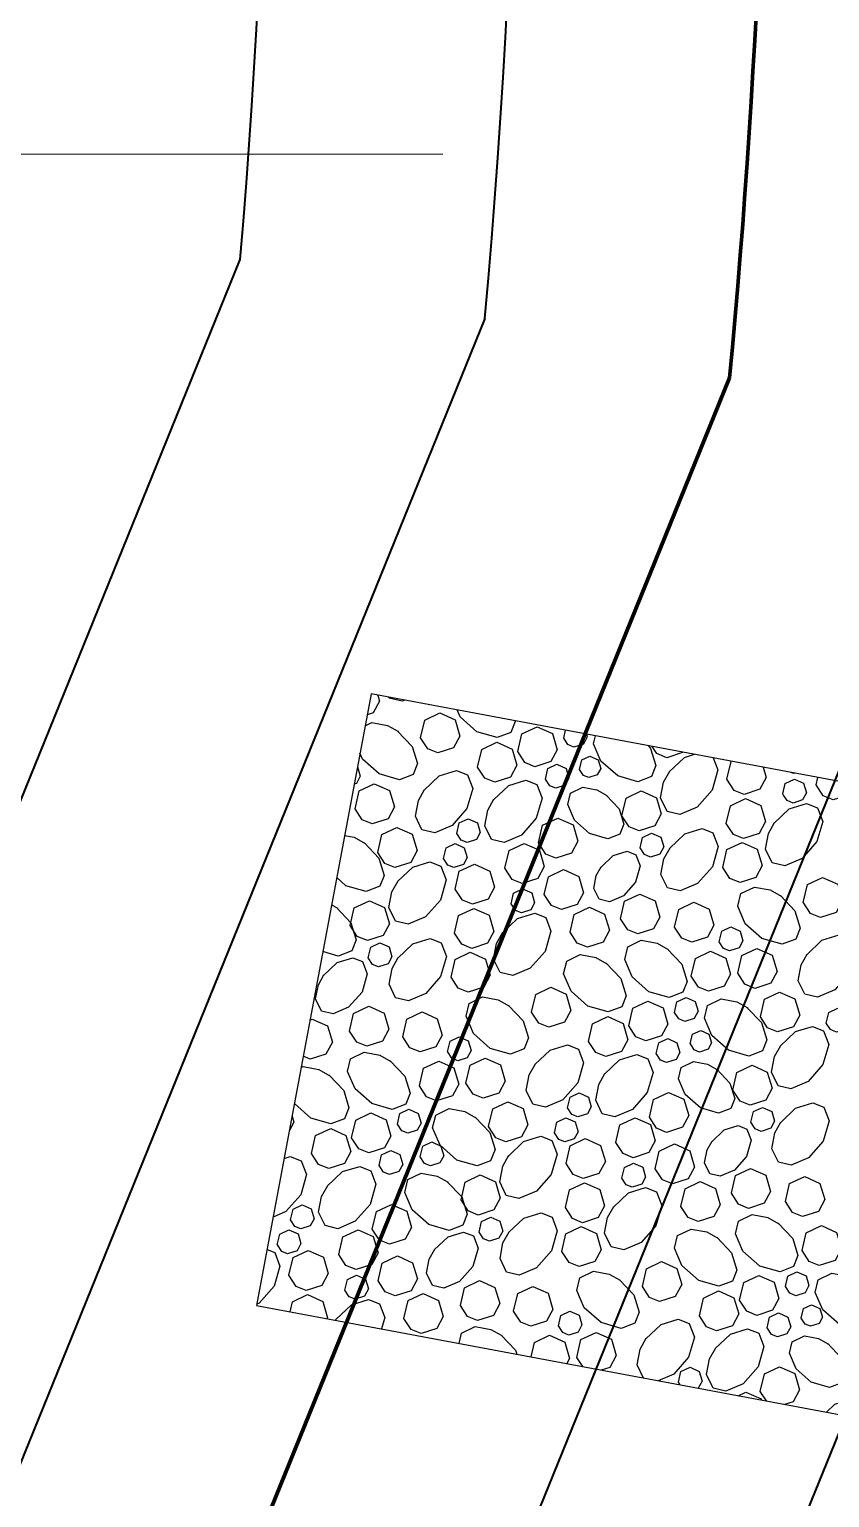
# Model space of a CAD drawing. Header units: feet. Extents: x 10084 to 13321, y 3329 to 8503.
# Drawn here: x 10558.6 to 10571.45, y 5733.15 to 5756.74 of the extents above; entities that cross this region are included whole.
import ezdxf

# ---------------------------------------------------------------- set-up
doc = ezdxf.new("R2010")
doc.units = ezdxf.units.FT
doc.header["$LTSCALE"] = 40
doc.header["$MEASUREMENT"] = 0
doc.linetypes.add('DASHED', pattern=[0.75, 0.5, -0.25])
doc.linetypes.add('HIDDEN', pattern=[0.375, 0.25, -0.125])
for name, color, linetype in [('GRID', 254, 'DASHED'), ('Level 1', 7, 'Continuous'), ('STORM', 2, 'Continuous')]:
    doc.layers.add(name, color=color, linetype=linetype)

msp = doc.modelspace()

# ---------------------------------------------------------------- linework, layer by layer
at = {"layer": 'GRID', "color": 252, "linetype": 'HIDDEN', "lineweight": 0, "ltscale": 1.8}
msp.add_line((10169.237, 5754.74), (13236.209, 5754.74), dxfattribs=at)
at = {"layer": 'Level 1', "color": 5, "linetype": 'Continuous', "lineweight": 40}
for p, q in [((10550.747, 5725.346), (10561.981, 5753.046)), ((10554.744, 5724.558), (10565.914, 5752.099)), ((10562.738, 5722.982), (10573.768, 5750.179)), ((10566.735, 5722.194), (10577.69, 5749.208))]:
    msp.add_line(p, q, dxfattribs=at)
at = {"layer": 'Level 1', "color": 5, "linetype": 'Continuous', "lineweight": 70}
msp.add_line((10558.741, 5723.77), (10569.842, 5751.143), dxfattribs=at)
at = {"layer": 'Level 1', "color": 5, "linetype": 'Continuous', "lineweight": 40}
for radius, start in [(133, 354.85405), (129, 355.11652)]:
    msp.add_arc((10433.45, 5764.028), radius, start, 12.6579, dxfattribs=at)
at = {"layer": 'Level 1', "color": 5, "linetype": 'Continuous', "lineweight": 70}
msp.add_arc((10433.45, 5764.028), 137, 354.60338, 7.82525, dxfattribs=at)
at = {"layer": 'STORM', "color": 5, "flags": 128}
msp.add_lwpolyline([(10564.084, 5746.066), (10562.245, 5736.237), (10581.904, 5732.559), (10583.743, 5742.389)], close=True, dxfattribs=at)
for points in [[(10564.19, 5746.047), (10564.218, 5745.951), (10564.116, 5745.762), (10564.021, 5745.731)], [(10564.624, 5745.965), (10564.581, 5745.947), (10564.377, 5745.996), (10564.369, 5746.013)], [(10564.88, 5745.36), (10564.947, 5745.645), (10565.19, 5745.759), (10565.435, 5745.65), (10565.512, 5745.389), (10565.41, 5745.198), (10565.157, 5745.117), (10564.996, 5745.182), (10564.88, 5745.36)], [(10566.395, 5745.634), (10566.398, 5745.623), (10566.329, 5745.447), (10566.11, 5745.363), (10565.785, 5745.457), (10565.515, 5745.695), (10565.467, 5745.808)], [(10564.511, 5745.467), (10564.745, 5745.223), (10564.83, 5744.945), (10564.76, 5744.769), (10564.541, 5744.686), (10564.216, 5744.779), (10563.946, 5745.017), (10563.906, 5745.113)], [(10563.988, 5745.554), (10564.094, 5745.606), (10564.347, 5745.558), (10564.524, 5745.459)], [(10566.441, 5745.139), (10566.507, 5745.423), (10566.75, 5745.538), (10566.996, 5745.429), (10567.072, 5745.167), (10566.97, 5744.977), (10566.717, 5744.896), (10566.556, 5744.961), (10566.441, 5745.139)], [(10567.178, 5745.357), (10567.207, 5745.482)], [(10567.543, 5745.419), (10567.556, 5745.374), (10567.495, 5745.26), (10567.343, 5745.211), (10567.247, 5745.25), (10567.178, 5745.357)], [(10565.796, 5744.889), (10565.862, 5745.174), (10566.105, 5745.289), (10566.351, 5745.179), (10566.427, 5744.918), (10566.325, 5744.728), (10566.073, 5744.646), (10565.912, 5744.712), (10565.796, 5744.889)], [(10568.534, 5745.234), (10568.575, 5745.191), (10568.66, 5744.914), (10568.59, 5744.738), (10568.371, 5744.654), (10568.046, 5744.747), (10567.777, 5744.986), (10567.658, 5745.265), (10567.688, 5745.392)], [(10569.09, 5745.13), (10569.086, 5745.123), (10568.833, 5745.041), (10568.672, 5745.107), (10568.597, 5745.222)], [(10567.432, 5744.851), (10567.468, 5745.005), (10567.599, 5745.067), (10567.731, 5745.008), (10567.772, 5744.866), (10567.718, 5744.764), (10567.581, 5744.72), (10567.494, 5744.755), (10567.432, 5744.851)], [(10569.581, 5745.038), (10569.656, 5744.843), (10569.562, 5744.518), (10569.324, 5744.248), (10569.045, 5744.129), (10568.841, 5744.178), (10568.735, 5744.396), (10568.783, 5744.648), (10568.883, 5744.825)], [(10568.874, 5744.813), (10569.119, 5745.046), (10569.278, 5745.095)], [(10569.8, 5744.694), (10569.867, 5744.979), (10569.876, 5744.983)], [(10563.865, 5744.896), (10563.91, 5744.742), (10563.849, 5744.628), (10563.813, 5744.617)], [(10564.935, 5744.518), (10565.18, 5744.751), (10565.457, 5744.836), (10565.633, 5744.767), (10565.717, 5744.548), (10565.623, 5744.223), (10565.385, 5743.953), (10565.106, 5743.834), (10564.902, 5743.883), (10564.797, 5744.101), (10564.844, 5744.353), (10564.944, 5744.53)], [(10566.884, 5744.694), (10566.924, 5744.865), (10567.07, 5744.934), (10567.217, 5744.868), (10567.263, 5744.711), (10567.202, 5744.597), (10567.05, 5744.549), (10566.954, 5744.588), (10566.884, 5744.694)], [(10570.383, 5744.888), (10570.431, 5744.722), (10570.329, 5744.533), (10570.076, 5744.451), (10569.916, 5744.516), (10569.8, 5744.694)], [(10570.898, 5744.792), (10570.877, 5744.785), (10570.828, 5744.805)], [(10571.232, 5744.606), (10571.26, 5744.724)], [(10563.827, 5744.221), (10563.893, 5744.506), (10564.136, 5744.621), (10564.382, 5744.511), (10564.459, 5744.25), (10564.356, 5744.06), (10564.103, 5743.979), (10563.943, 5744.044), (10563.827, 5744.221)], [(10566.05, 5744.363), (10566.295, 5744.596), (10566.572, 5744.681), (10566.748, 5744.611), (10566.832, 5744.392), (10566.738, 5744.067), (10566.5, 5743.798), (10566.221, 5743.679), (10566.017, 5743.727), (10565.911, 5743.946), (10565.959, 5744.198), (10566.058, 5744.375)], [(10567.858, 5744.441), (10568.068, 5744.221), (10568.144, 5743.972), (10568.082, 5743.813), (10567.885, 5743.738), (10567.592, 5743.822), (10567.349, 5744.036), (10567.243, 5744.288), (10567.286, 5744.471), (10567.483, 5744.566), (10567.71, 5744.523), (10567.869, 5744.434)], [(10568.113, 5744.108), (10568.18, 5744.393), (10568.423, 5744.507), (10568.668, 5744.398), (10568.745, 5744.137), (10568.643, 5743.947), (10568.39, 5743.865), (10568.229, 5743.93), (10568.114, 5744.108)], [(10570.698, 5744.458), (10570.738, 5744.628), (10570.884, 5744.697), (10571.031, 5744.631), (10571.077, 5744.475), (10571.016, 5744.361), (10570.864, 5744.312), (10570.768, 5744.351), (10570.699, 5744.457)], [(10571.852, 5744.613), (10571.761, 5744.445), (10571.509, 5744.363), (10571.348, 5744.429), (10571.232, 5744.606)], [(10569.79, 5743.984), (10569.856, 5744.269), (10570.099, 5744.384), (10570.344, 5744.274), (10570.421, 5744.013), (10570.319, 5743.823), (10570.066, 5743.741), (10569.905, 5743.807), (10569.79, 5743.984)], [(10570.557, 5743.987), (10570.802, 5744.221), (10571.079, 5744.306), (10571.255, 5744.236), (10571.339, 5744.017), (10571.245, 5743.692), (10571.007, 5743.422), (10570.728, 5743.303), (10570.524, 5743.352), (10570.418, 5743.57), (10570.466, 5743.822), (10570.566, 5743.999)], [(10565.46, 5743.822), (10565.5, 5743.992), (10565.646, 5744.061), (10565.793, 5743.996), (10565.839, 5743.839), (10565.778, 5743.725), (10565.626, 5743.676), (10565.53, 5743.715), (10565.461, 5743.822)], [(10566.774, 5743.671), (10566.84, 5743.955), (10567.083, 5744.07), (10567.328, 5743.961), (10567.405, 5743.699), (10567.303, 5743.509), (10567.05, 5743.428), (10566.889, 5743.493), (10566.774, 5743.671)], [(10563.658, 5743.792), (10563.811, 5743.763), (10563.988, 5743.663)], [(10564.191, 5743.52), (10564.257, 5743.805), (10564.5, 5743.92), (10564.746, 5743.81), (10564.822, 5743.549), (10564.72, 5743.359), (10564.468, 5743.278), (10564.307, 5743.343), (10564.191, 5743.52)], [(10568.405, 5743.59), (10568.445, 5743.761), (10568.591, 5743.83), (10568.738, 5743.764), (10568.784, 5743.608), (10568.723, 5743.493), (10568.571, 5743.445), (10568.475, 5743.484), (10568.405, 5743.59)], [(10568.878, 5743.583), (10569.123, 5743.816), (10569.4, 5743.901), (10569.576, 5743.832), (10569.66, 5743.613), (10569.566, 5743.288), (10569.328, 5743.018), (10569.049, 5742.899), (10568.845, 5742.948), (10568.739, 5743.166), (10568.787, 5743.418), (10568.887, 5743.595)], [(10563.976, 5743.672), (10564.209, 5743.427), (10564.294, 5743.15), (10564.224, 5742.974), (10564.005, 5742.89), (10563.681, 5742.983), (10563.532, 5743.115)], [(10565.248, 5743.421), (10565.288, 5743.592), (10565.434, 5743.661), (10565.581, 5743.595), (10565.627, 5743.439), (10565.566, 5743.324), (10565.414, 5743.276), (10565.317, 5743.315), (10565.248, 5743.421)], [(10566.235, 5743.264), (10566.301, 5743.548), (10566.544, 5743.663), (10566.79, 5743.554), (10566.866, 5743.292), (10566.764, 5743.102), (10566.511, 5743.021), (10566.35, 5743.086), (10566.235, 5743.264)], [(10567.774, 5743.279), (10567.972, 5743.468), (10568.197, 5743.537), (10568.339, 5743.48), (10568.407, 5743.303), (10568.332, 5743.04), (10568.139, 5742.821), (10567.913, 5742.725), (10567.747, 5742.765), (10567.662, 5742.941), (10567.7, 5743.146), (10567.781, 5743.289)], [(10569.733, 5743.279), (10569.8, 5743.564), (10570.043, 5743.679), (10570.288, 5743.569), (10570.365, 5743.308), (10570.263, 5743.118), (10570.01, 5743.037), (10569.849, 5743.102), (10569.733, 5743.279)], [(10564.508, 5743.049), (10564.753, 5743.282), (10565.03, 5743.367), (10565.206, 5743.298), (10565.29, 5743.079), (10565.197, 5742.754), (10564.959, 5742.484), (10564.679, 5742.365), (10564.476, 5742.414), (10564.37, 5742.632), (10564.417, 5742.884), (10564.517, 5743.061)], [(10565.434, 5742.93), (10565.501, 5743.215), (10565.744, 5743.329), (10565.989, 5743.22), (10566.066, 5742.958), (10565.964, 5742.768), (10565.711, 5742.687), (10565.55, 5742.752), (10565.435, 5742.93)], [(10566.867, 5742.842), (10566.933, 5743.127), (10567.176, 5743.242), (10567.421, 5743.132), (10567.498, 5742.871), (10567.396, 5742.681), (10567.143, 5742.599), (10566.982, 5742.665), (10566.867, 5742.842)], [(10571.027, 5742.716), (10571.093, 5743.001), (10571.336, 5743.116), (10571.582, 5743.006), (10571.658, 5742.745), (10571.556, 5742.555), (10571.303, 5742.473), (10571.142, 5742.539), (10571.027, 5742.717)], [(10566.333, 5742.693), (10566.372, 5742.864), (10566.518, 5742.933), (10566.665, 5742.867), (10566.711, 5742.711), (10566.65, 5742.597), (10566.498, 5742.548), (10566.402, 5742.587), (10566.333, 5742.693)], [(10568.09, 5742.451), (10568.156, 5742.735), (10568.4, 5742.85), (10568.645, 5742.74), (10568.721, 5742.479), (10568.62, 5742.289), (10568.367, 5742.208), (10568.206, 5742.273), (10568.09, 5742.451)], [(10570.658, 5742.824), (10570.891, 5742.579), (10570.976, 5742.302), (10570.907, 5742.125), (10570.688, 5742.042), (10570.363, 5742.135), (10570.093, 5742.374), (10569.974, 5742.653), (10570.023, 5742.857), (10570.241, 5742.962), (10570.493, 5742.915), (10570.67, 5742.815)], [(10563.527, 5742.635), (10563.761, 5742.39), (10563.845, 5742.113), (10563.776, 5741.937), (10563.557, 5741.853), (10563.309, 5741.925)], [(10563.45, 5742.677), (10563.539, 5742.626)], [(10563.748, 5742.344), (10563.814, 5742.629), (10564.057, 5742.743), (10564.302, 5742.634), (10564.379, 5742.373), (10564.277, 5742.182), (10564.024, 5742.101), (10563.863, 5742.166), (10563.748, 5742.344)], [(10565.424, 5742.22), (10565.49, 5742.505), (10565.733, 5742.62), (10565.979, 5742.51), (10566.055, 5742.249), (10565.953, 5742.059), (10565.7, 5741.977), (10565.54, 5742.043), (10565.424, 5742.22)], [(10567.281, 5742.238), (10567.348, 5742.523), (10567.591, 5742.637), (10567.836, 5742.528), (10567.913, 5742.267), (10567.81, 5742.076), (10567.558, 5741.995), (10567.397, 5742.061), (10567.281, 5742.238)], [(10568.959, 5742.319), (10569.025, 5742.604), (10569.268, 5742.719), (10569.514, 5742.609), (10569.59, 5742.348), (10569.488, 5742.158), (10569.235, 5742.077), (10569.074, 5742.142), (10568.959, 5742.319)], [(10566.191, 5742.223), (10566.436, 5742.457), (10566.713, 5742.542), (10566.889, 5742.472), (10566.973, 5742.253), (10566.88, 5741.928), (10566.641, 5741.658), (10566.362, 5741.539), (10566.158, 5741.588), (10566.053, 5741.806), (10566.1, 5742.058), (10566.2, 5742.235)], [(10564.512, 5741.819), (10564.757, 5742.052), (10565.034, 5742.137), (10565.21, 5742.068), (10565.294, 5741.849), (10565.201, 5741.524), (10564.963, 5741.254), (10564.683, 5741.135), (10564.479, 5741.184), (10564.374, 5741.402), (10564.421, 5741.654), (10564.521, 5741.831)], [(10569.678, 5742.081), (10569.718, 5742.252), (10569.863, 5742.321), (10570.011, 5742.256), (10570.057, 5742.099), (10569.995, 5741.985), (10569.844, 5741.936), (10569.747, 5741.975), (10569.678, 5742.082)], [(10571.082, 5741.874), (10571.326, 5742.108), (10571.603, 5742.193), (10571.78, 5742.123), (10571.863, 5741.904), (10571.77, 5741.579), (10571.532, 5741.309), (10571.253, 5741.191), (10571.049, 5741.239), (10570.943, 5741.457), (10570.991, 5741.71), (10571.09, 5741.886)], [(10564.039, 5741.827), (10564.079, 5741.997), (10564.225, 5742.066), (10564.372, 5742), (10564.418, 5741.843), (10564.357, 5741.729), (10564.205, 5741.681), (10564.109, 5741.72), (10564.039, 5741.827)], [(10565.368, 5741.516), (10565.434, 5741.8), (10565.677, 5741.915), (10565.923, 5741.805), (10565.999, 5741.544), (10565.897, 5741.354), (10565.644, 5741.273), (10565.483, 5741.338), (10565.368, 5741.516)], [(10567.861, 5741.738), (10568.094, 5741.493), (10568.179, 5741.216), (10568.11, 5741.039), (10567.891, 5740.956), (10567.566, 5741.049), (10567.296, 5741.287), (10567.177, 5741.567), (10567.226, 5741.77), (10567.444, 5741.876), (10567.696, 5741.829), (10567.873, 5741.729)], [(10568.842, 5741.969), (10569.075, 5741.725), (10569.16, 5741.447), (10569.091, 5741.271), (10568.872, 5741.188), (10568.547, 5741.281), (10568.277, 5741.519), (10568.158, 5741.798), (10568.207, 5742.002), (10568.425, 5742.108), (10568.677, 5742.061), (10568.854, 5741.961)], [(10569.226, 5741.532), (10569.293, 5741.817), (10569.535, 5741.932), (10569.781, 5741.822), (10569.858, 5741.56), (10569.755, 5741.371), (10569.503, 5741.289), (10569.342, 5741.354), (10569.227, 5741.532)], [(10569.974, 5741.578), (10570.04, 5741.863), (10570.283, 5741.977), (10570.529, 5741.868), (10570.605, 5741.606), (10570.503, 5741.417), (10570.25, 5741.335), (10570.089, 5741.401), (10569.974, 5741.578)], [(10563.319, 5741.54), (10563.539, 5741.749), (10563.789, 5741.826), (10563.947, 5741.764), (10564.022, 5741.566), (10563.939, 5741.274), (10563.724, 5741.031), (10563.473, 5740.925), (10563.289, 5740.968), (10563.194, 5741.164), (10563.237, 5741.391), (10563.327, 5741.551)], [(10566.292, 5741.06), (10566.526, 5740.815), (10566.611, 5740.538), (10566.541, 5740.361), (10566.322, 5740.278), (10565.997, 5740.371), (10565.727, 5740.61), (10565.609, 5740.889), (10565.657, 5741.093), (10565.875, 5741.198), (10566.128, 5741.151), (10566.305, 5741.051)], [(10566.661, 5740.952), (10566.728, 5741.237), (10566.971, 5741.352), (10567.216, 5741.242), (10567.292, 5740.981), (10567.19, 5740.791), (10566.938, 5740.709), (10566.777, 5740.775), (10566.661, 5740.952)], [(10568.959, 5740.949), (10568.998, 5741.12), (10569.144, 5741.189), (10569.291, 5741.123), (10569.337, 5740.967), (10569.276, 5740.853), (10569.124, 5740.804), (10569.028, 5740.843), (10568.959, 5740.949)], [(10570.337, 5740.877), (10570.404, 5741.161), (10570.647, 5741.276), (10570.892, 5741.167), (10570.969, 5740.905), (10570.867, 5740.715), (10570.614, 5740.634), (10570.453, 5740.699), (10570.338, 5740.877)], [(10563.738, 5740.648), (10563.804, 5740.933), (10564.047, 5741.048), (10564.292, 5740.938), (10564.369, 5740.677), (10564.267, 5740.487), (10564.014, 5740.405), (10563.853, 5740.471), (10563.738, 5740.648)], [(10564.593, 5740.555), (10564.659, 5740.84), (10564.903, 5740.955), (10565.148, 5740.845), (10565.225, 5740.584), (10565.122, 5740.394), (10564.87, 5740.313), (10564.709, 5740.378), (10564.593, 5740.555)], [(10568.222, 5740.731), (10568.288, 5741.016), (10568.531, 5741.131), (10568.777, 5741.021), (10568.853, 5740.76), (10568.751, 5740.57), (10568.498, 5740.489), (10568.337, 5740.554), (10568.222, 5740.731)], [(10570.122, 5741.028), (10570.356, 5740.784), (10570.441, 5740.506), (10570.371, 5740.33), (10570.152, 5740.246), (10569.827, 5740.34), (10569.557, 5740.578), (10569.439, 5740.857), (10569.487, 5741.061), (10569.705, 5741.167), (10569.958, 5741.119), (10570.135, 5741.02)], [(10571.395, 5740.778), (10571.435, 5740.949), (10571.58, 5741.017), (10571.728, 5740.952), (10571.773, 5740.795), (10571.712, 5740.681), (10571.56, 5740.632), (10571.464, 5740.671), (10571.395, 5740.778)], [(10563.103, 5740.821), (10563.14, 5740.839), (10563.386, 5740.73), (10563.462, 5740.468), (10563.36, 5740.278), (10563.107, 5740.197), (10562.995, 5740.243)], [(10567.577, 5740.482), (10567.643, 5740.766), (10567.886, 5740.881), (10568.132, 5740.772), (10568.208, 5740.51), (10568.106, 5740.32), (10567.853, 5740.239), (10567.692, 5740.304), (10567.577, 5740.482)], [(10570.655, 5740.405), (10570.9, 5740.639), (10571.177, 5740.724), (10571.353, 5740.654), (10571.437, 5740.435), (10571.343, 5740.11), (10571.105, 5739.84), (10570.826, 5739.722), (10570.622, 5739.77), (10570.516, 5739.988), (10570.564, 5740.24), (10570.664, 5740.417)], [(10565.312, 5740.317), (10565.352, 5740.488), (10565.498, 5740.557), (10565.645, 5740.491), (10565.691, 5740.335), (10565.63, 5740.221), (10565.478, 5740.172), (10565.381, 5740.211), (10565.312, 5740.318)], [(10568.665, 5740.287), (10568.705, 5740.458), (10568.851, 5740.527), (10568.998, 5740.461), (10569.044, 5740.304), (10568.983, 5740.19), (10568.831, 5740.141), (10568.735, 5740.181), (10568.665, 5740.287)], [(10569.212, 5740.444), (10569.248, 5740.597), (10569.38, 5740.659), (10569.512, 5740.6), (10569.553, 5740.459), (10569.498, 5740.356), (10569.362, 5740.312), (10569.275, 5740.347), (10569.213, 5740.444)], [(10564.391, 5740.171), (10564.625, 5739.926), (10564.71, 5739.649), (10564.64, 5739.473), (10564.421, 5739.39), (10564.096, 5739.483), (10563.826, 5739.721), (10563.708, 5740), (10563.756, 5740.204), (10563.974, 5740.31), (10564.227, 5740.262), (10564.404, 5740.162)], [(10566.716, 5740.11), (10566.961, 5740.344), (10567.238, 5740.429), (10567.414, 5740.359), (10567.498, 5740.14), (10567.404, 5739.815), (10567.166, 5739.545), (10566.887, 5739.427), (10566.683, 5739.475), (10566.577, 5739.693), (10566.625, 5739.946), (10566.725, 5740.123)], [(10567.831, 5739.955), (10568.076, 5740.188), (10568.353, 5740.273), (10568.529, 5740.204), (10568.613, 5739.985), (10568.519, 5739.66), (10568.281, 5739.39), (10568.002, 5739.271), (10567.798, 5739.32), (10567.692, 5739.538), (10567.74, 5739.791), (10567.84, 5739.967)], [(10562.96, 5740.062), (10562.993, 5740.078), (10563.246, 5740.03), (10563.422, 5739.931)], [(10564.861, 5739.768), (10564.927, 5740.053), (10565.17, 5740.167), (10565.415, 5740.058), (10565.492, 5739.797), (10565.39, 5739.607), (10565.137, 5739.525), (10564.976, 5739.591), (10564.861, 5739.768)], [(10565.608, 5739.814), (10565.674, 5740.099), (10565.917, 5740.213), (10566.163, 5740.104), (10566.239, 5739.843), (10566.137, 5739.653), (10565.884, 5739.571), (10565.724, 5739.636), (10565.608, 5739.814)], [(10569.639, 5740.034), (10569.849, 5739.814), (10569.925, 5739.564), (10569.863, 5739.406), (10569.666, 5739.33), (10569.373, 5739.414), (10569.13, 5739.629), (10569.023, 5739.88), (10569.067, 5740.064), (10569.263, 5740.158), (10569.49, 5740.116), (10569.649, 5740.026)], [(10569.894, 5739.7), (10569.961, 5739.985), (10570.204, 5740.1), (10570.449, 5739.99), (10570.526, 5739.729), (10570.424, 5739.539), (10570.171, 5739.457), (10570.01, 5739.523), (10569.895, 5739.7)], [(10563.41, 5739.939), (10563.644, 5739.695), (10563.729, 5739.417), (10563.659, 5739.241), (10563.44, 5739.157), (10563.115, 5739.251), (10562.853, 5739.483)], [(10567.241, 5739.414), (10567.281, 5739.585), (10567.427, 5739.654), (10567.574, 5739.588), (10567.62, 5739.431), (10567.559, 5739.317), (10567.407, 5739.268), (10567.31, 5739.307), (10567.241, 5739.414)], [(10568.554, 5739.263), (10568.621, 5739.548), (10568.864, 5739.663), (10569.109, 5739.553), (10569.186, 5739.292), (10569.084, 5739.102), (10568.831, 5739.02), (10568.67, 5739.086), (10568.555, 5739.263)], [(10563.771, 5738.933), (10563.837, 5739.218), (10564.081, 5739.333), (10564.326, 5739.223), (10564.403, 5738.962), (10564.3, 5738.772), (10564.048, 5738.69), (10563.887, 5738.756), (10563.772, 5738.933)], [(10564.508, 5739.151), (10564.548, 5739.322), (10564.693, 5739.391), (10564.841, 5739.325), (10564.887, 5739.168), (10564.826, 5739.054), (10564.674, 5739.006), (10564.577, 5739.045), (10564.508, 5739.151)], [(10565.757, 5739.264), (10565.99, 5739.019), (10566.075, 5738.743), (10566.005, 5738.566), (10565.787, 5738.482), (10565.461, 5738.576), (10565.192, 5738.814), (10565.073, 5739.093), (10565.122, 5739.297), (10565.34, 5739.403), (10565.592, 5739.355), (10565.769, 5739.256)], [(10565.972, 5739.113), (10566.038, 5739.398), (10566.281, 5739.512), (10566.527, 5739.403), (10566.603, 5739.141), (10566.501, 5738.951), (10566.248, 5738.87), (10566.087, 5738.935), (10565.972, 5739.113)], [(10570.186, 5739.183), (10570.226, 5739.354), (10570.372, 5739.422), (10570.519, 5739.357), (10570.565, 5739.2), (10570.504, 5739.086), (10570.352, 5739.037), (10570.255, 5739.077), (10570.186, 5739.183)], [(10570.659, 5739.175), (10570.904, 5739.409), (10571.181, 5739.494), (10571.357, 5739.424), (10571.441, 5739.205), (10571.347, 5738.88), (10571.109, 5738.61), (10570.83, 5738.492), (10570.626, 5738.54), (10570.52, 5738.758), (10570.568, 5739.011), (10570.667, 5739.187)], [(10562.814, 5739.279), (10562.842, 5739.183), (10562.772, 5739.052)], [(10563.127, 5738.684), (10563.193, 5738.968), (10563.436, 5739.083), (10563.681, 5738.973), (10563.758, 5738.712), (10563.656, 5738.522), (10563.403, 5738.441), (10563.242, 5738.506), (10563.127, 5738.684)], [(10567.029, 5739.014), (10567.069, 5739.185), (10567.215, 5739.253), (10567.362, 5739.188), (10567.408, 5739.031), (10567.346, 5738.917), (10567.195, 5738.868), (10567.098, 5738.907), (10567.029, 5739.014)], [(10568.016, 5738.856), (10568.082, 5739.141), (10568.325, 5739.256), (10568.57, 5739.146), (10568.647, 5738.885), (10568.545, 5738.695), (10568.292, 5738.614), (10568.131, 5738.679), (10568.016, 5738.856)], [(10569.555, 5738.871), (10569.753, 5739.06), (10569.978, 5739.129), (10570.12, 5739.073), (10570.188, 5738.896), (10570.113, 5738.632), (10569.92, 5738.414), (10569.693, 5738.318), (10569.528, 5738.357), (10569.442, 5738.534), (10569.481, 5738.738), (10569.562, 5738.881)], [(10564.873, 5738.627), (10564.913, 5738.798), (10565.058, 5738.867), (10565.206, 5738.801), (10565.252, 5738.644), (10565.191, 5738.53), (10565.039, 5738.481), (10564.942, 5738.52), (10564.873, 5738.627)], [(10566.289, 5738.641), (10566.534, 5738.875), (10566.811, 5738.96), (10566.987, 5738.89), (10567.071, 5738.671), (10566.978, 5738.346), (10566.739, 5738.076), (10566.46, 5737.958), (10566.256, 5738.006), (10566.151, 5738.225), (10566.198, 5738.477), (10566.298, 5738.654)], [(10567.216, 5738.522), (10567.282, 5738.807), (10567.525, 5738.922), (10567.77, 5738.812), (10567.847, 5738.551), (10567.745, 5738.361), (10567.492, 5738.279), (10567.331, 5738.345), (10567.216, 5738.522)], [(10568.647, 5738.435), (10568.714, 5738.72), (10568.957, 5738.834), (10569.202, 5738.725), (10569.279, 5738.463), (10569.177, 5738.274), (10568.924, 5738.192), (10568.763, 5738.257), (10568.648, 5738.435)], [(10562.687, 5738.6), (10562.787, 5738.631), (10562.963, 5738.561), (10563.047, 5738.342), (10562.954, 5738.017), (10562.716, 5737.747), (10562.511, 5737.66)], [(10564.215, 5738.489), (10564.254, 5738.659), (10564.4, 5738.728), (10564.547, 5738.663), (10564.594, 5738.506), (10564.532, 5738.392), (10564.38, 5738.343), (10564.284, 5738.382), (10564.215, 5738.489)], [(10563.38, 5738.157), (10563.625, 5738.39), (10563.902, 5738.475), (10564.078, 5738.405), (10564.162, 5738.187), (10564.069, 5737.862), (10563.831, 5737.592), (10563.551, 5737.473), (10563.347, 5737.522), (10563.242, 5737.74), (10563.289, 5737.992), (10563.389, 5738.169)], [(10565.308, 5738.228), (10565.541, 5737.983), (10565.626, 5737.706), (10565.557, 5737.53), (10565.338, 5737.446), (10565.013, 5737.539), (10564.743, 5737.778), (10564.624, 5738.057), (10564.673, 5738.261), (10564.891, 5738.366), (10565.143, 5738.319), (10565.32, 5738.219)], [(10568.113, 5738.286), (10568.153, 5738.457), (10568.299, 5738.526), (10568.447, 5738.46), (10568.492, 5738.303), (10568.431, 5738.189), (10568.279, 5738.14), (10568.183, 5738.18), (10568.114, 5738.286)], [(10569.871, 5738.043), (10569.937, 5738.328), (10570.18, 5738.443), (10570.426, 5738.333), (10570.502, 5738.072), (10570.4, 5737.882), (10570.147, 5737.8), (10569.987, 5737.866), (10569.871, 5738.043)], [(10565.529, 5737.936), (10565.595, 5738.221), (10565.838, 5738.336), (10566.084, 5738.226), (10566.16, 5737.965), (10566.058, 5737.775), (10565.805, 5737.693), (10565.644, 5737.759), (10565.529, 5737.936)], [(10567.205, 5737.813), (10567.271, 5738.097), (10567.514, 5738.212), (10567.76, 5738.103), (10567.836, 5737.841), (10567.734, 5737.651), (10567.481, 5737.57), (10567.32, 5737.635), (10567.205, 5737.813)], [(10567.972, 5737.816), (10568.217, 5738.049), (10568.494, 5738.134), (10568.67, 5738.064), (10568.754, 5737.846), (10568.66, 5737.521), (10568.422, 5737.251), (10568.143, 5737.132), (10567.939, 5737.181), (10567.834, 5737.399), (10567.881, 5737.651), (10567.981, 5737.828)], [(10569.062, 5737.831), (10569.129, 5738.115), (10569.371, 5738.23), (10569.617, 5738.12), (10569.693, 5737.859), (10569.591, 5737.669), (10569.338, 5737.588), (10569.178, 5737.653), (10569.062, 5737.831)], [(10570.74, 5737.912), (10570.806, 5738.197), (10571.049, 5738.311), (10571.295, 5738.202), (10571.371, 5737.941), (10571.269, 5737.751), (10571.016, 5737.669), (10570.855, 5737.734), (10570.74, 5737.912)], [(10562.791, 5737.616), (10562.83, 5737.787), (10562.976, 5737.855), (10563.124, 5737.79), (10563.17, 5737.633), (10563.108, 5737.519), (10562.957, 5737.47), (10562.86, 5737.509), (10562.791, 5737.616)], [(10564.104, 5737.465), (10564.17, 5737.749), (10564.413, 5737.864), (10564.659, 5737.755), (10564.735, 5737.494), (10564.633, 5737.303), (10564.38, 5737.222), (10564.219, 5737.287), (10564.104, 5737.465)], [(10565.82, 5737.419), (10565.86, 5737.59), (10566.006, 5737.658), (10566.153, 5737.593), (10566.199, 5737.436), (10566.138, 5737.322), (10565.986, 5737.273), (10565.89, 5737.312), (10565.82, 5737.419)], [(10566.293, 5737.411), (10566.538, 5737.645), (10566.815, 5737.73), (10566.991, 5737.66), (10567.075, 5737.441), (10566.981, 5737.116), (10566.743, 5736.846), (10566.464, 5736.728), (10566.26, 5736.776), (10566.155, 5736.994), (10566.202, 5737.247), (10566.302, 5737.424)], [(10570.622, 5737.562), (10570.856, 5737.317), (10570.941, 5737.04), (10570.872, 5736.864), (10570.653, 5736.78), (10570.328, 5736.873), (10570.058, 5737.112), (10569.939, 5737.391), (10569.987, 5737.595), (10570.206, 5737.7), (10570.458, 5737.653), (10570.635, 5737.553)], [(10562.578, 5737.216), (10562.618, 5737.386), (10562.764, 5737.455), (10562.911, 5737.39), (10562.957, 5737.233), (10562.896, 5737.119), (10562.744, 5737.07), (10562.648, 5737.109), (10562.579, 5737.216)], [(10563.565, 5737.058), (10563.632, 5737.343), (10563.875, 5737.457), (10564.12, 5737.348), (10564.197, 5737.087), (10564.095, 5736.897), (10563.842, 5736.815), (10563.681, 5736.881), (10563.565, 5737.058)], [(10565.1, 5737.132), (10565.32, 5737.342), (10565.57, 5737.419), (10565.728, 5737.356), (10565.803, 5737.159), (10565.719, 5736.866), (10565.505, 5736.624), (10565.254, 5736.517), (10565.07, 5736.561), (10564.975, 5736.757), (10565.018, 5736.984), (10565.108, 5737.143)], [(10567.149, 5737.108), (10567.215, 5737.392), (10567.458, 5737.507), (10567.703, 5737.398), (10567.78, 5737.136), (10567.678, 5736.947), (10567.425, 5736.865), (10567.264, 5736.931), (10567.149, 5737.108)], [(10569.642, 5737.33), (10569.875, 5737.085), (10569.96, 5736.808), (10569.89, 5736.632), (10569.672, 5736.548), (10569.347, 5736.642), (10569.077, 5736.88), (10568.958, 5737.159), (10569.007, 5737.363), (10569.225, 5737.468), (10569.477, 5737.421), (10569.654, 5737.321)], [(10571.007, 5737.125), (10571.074, 5737.409), (10571.317, 5737.524), (10571.562, 5737.414), (10571.638, 5737.153), (10571.537, 5736.963), (10571.283, 5736.882), (10571.122, 5736.947), (10571.007, 5737.125)], [(10562.414, 5737.14), (10562.537, 5737.092), (10562.621, 5736.873), (10562.527, 5736.548), (10562.289, 5736.278), (10562.25, 5736.261)], [(10562.765, 5736.724), (10562.831, 5737.009), (10563.074, 5737.124), (10563.32, 5737.014), (10563.396, 5736.753), (10563.294, 5736.563), (10563.041, 5736.481), (10562.88, 5736.547), (10562.765, 5736.724)], [(10564.197, 5736.637), (10564.263, 5736.921), (10564.506, 5737.036), (10564.752, 5736.927), (10564.828, 5736.665), (10564.726, 5736.475), (10564.473, 5736.394), (10564.313, 5736.459), (10564.197, 5736.637)], [(10568.442, 5736.545), (10568.508, 5736.83), (10568.751, 5736.944), (10568.997, 5736.835), (10569.073, 5736.574), (10568.971, 5736.383), (10568.719, 5736.302), (10568.558, 5736.367), (10568.442, 5736.545)], [(10563.663, 5736.488), (10563.703, 5736.659), (10563.849, 5736.727), (10563.996, 5736.662), (10564.042, 5736.505), (10563.981, 5736.391), (10563.829, 5736.342), (10563.733, 5736.381), (10563.663, 5736.488)], [(10568.073, 5736.652), (10568.307, 5736.408), (10568.391, 5736.13), (10568.322, 5735.954), (10568.103, 5735.87), (10567.778, 5735.964), (10567.508, 5736.202), (10567.389, 5736.481), (10567.438, 5736.685), (10567.656, 5736.791), (10567.909, 5736.743), (10568.085, 5736.644)], [(10570.003, 5736.324), (10570.069, 5736.608), (10570.312, 5736.723), (10570.558, 5736.614), (10570.634, 5736.352), (10570.532, 5736.162), (10570.279, 5736.081), (10570.118, 5736.146), (10570.003, 5736.324)], [(10570.739, 5736.542), (10570.779, 5736.713), (10570.925, 5736.782), (10571.072, 5736.716), (10571.118, 5736.559), (10571.057, 5736.445), (10570.905, 5736.396), (10570.808, 5736.435), (10570.739, 5736.542)], [(10571.903, 5736.621), (10572.137, 5736.376), (10572.222, 5736.099), (10572.152, 5735.923), (10571.933, 5735.839), (10571.608, 5735.932), (10571.338, 5736.171), (10571.22, 5736.45), (10571.268, 5736.654), (10571.486, 5736.759), (10571.738, 5736.712), (10571.916, 5736.612)], [(10565.519, 5736.241), (10565.585, 5736.525), (10565.828, 5736.64), (10566.073, 5736.53), (10566.15, 5736.269), (10566.048, 5736.079), (10565.795, 5735.998), (10565.634, 5736.063), (10565.519, 5736.241)], [(10566.374, 5736.148), (10566.44, 5736.433), (10566.683, 5736.547), (10566.929, 5736.438), (10567.005, 5736.176), (10566.903, 5735.986), (10566.65, 5735.905), (10566.49, 5735.97), (10566.374, 5736.148)], [(10569.358, 5736.074), (10569.424, 5736.359), (10569.667, 5736.474), (10569.912, 5736.364), (10569.989, 5736.103), (10569.887, 5735.913), (10569.634, 5735.832), (10569.473, 5735.897), (10569.358, 5736.074)], [(10562.783, 5736.136), (10562.821, 5736.299), (10563.064, 5736.414), (10563.309, 5736.305), (10563.386, 5736.043), (10563.376, 5736.025)], [(10563.522, 5736.017), (10563.767, 5736.251), (10564.044, 5736.336), (10564.22, 5736.266), (10564.303, 5736.047), (10564.25, 5735.862)], [(10564.612, 5736.032), (10564.678, 5736.317), (10564.921, 5736.432), (10565.166, 5736.322), (10565.243, 5736.061), (10565.141, 5735.871), (10564.888, 5735.789), (10564.727, 5735.855), (10564.612, 5736.032)], [(10570.994, 5736.036), (10571.029, 5736.19), (10571.16, 5736.252), (10571.293, 5736.193), (10571.334, 5736.051), (10571.279, 5735.949), (10571.143, 5735.905), (10571.056, 5735.94), (10570.994, 5736.036)], [(10563.514, 5736), (10563.53, 5736.03)], [(10567.093, 5735.91), (10567.133, 5736.081), (10567.279, 5736.15), (10567.426, 5736.084), (10567.472, 5735.927), (10567.41, 5735.813), (10567.259, 5735.765), (10567.162, 5735.803), (10567.093, 5735.91)], [(10568.497, 5735.703), (10568.742, 5735.936), (10569.019, 5736.021), (10569.195, 5735.952), (10569.279, 5735.733), (10569.185, 5735.408), (10568.947, 5735.138), (10568.694, 5735.03)], [(10570.446, 5735.879), (10570.486, 5736.05), (10570.631, 5736.119), (10570.779, 5736.053), (10570.825, 5735.896), (10570.763, 5735.783), (10570.612, 5735.734), (10570.515, 5735.773), (10570.446, 5735.879)], [(10565.497, 5735.629), (10565.537, 5735.797), (10565.755, 5735.902), (10566.008, 5735.855), (10566.184, 5735.755)], [(10566.172, 5735.764), (10566.405, 5735.519), (10566.425, 5735.455)], [(10566.654, 5735.412), (10566.708, 5735.645), (10566.951, 5735.76), (10567.196, 5735.651), (10567.273, 5735.389), (10567.228, 5735.305)], [(10567.389, 5735.406), (10567.455, 5735.691), (10567.698, 5735.806), (10567.944, 5735.696), (10568.02, 5735.435), (10567.918, 5735.245), (10567.782, 5735.201)], [(10569.612, 5735.548), (10569.856, 5735.781), (10570.133, 5735.866), (10570.31, 5735.796), (10570.394, 5735.578), (10570.3, 5735.252), (10570.062, 5734.983), (10569.782, 5734.864), (10569.579, 5734.913), (10569.473, 5735.131), (10569.521, 5735.383), (10569.62, 5735.56)], [(10571.419, 5735.626), (10571.629, 5735.406), (10571.706, 5735.157), (10571.644, 5734.998), (10571.446, 5734.923), (10571.154, 5735.007), (10570.911, 5735.221), (10570.804, 5735.473), (10570.848, 5735.656), (10571.044, 5735.751), (10571.271, 5735.708), (10571.431, 5735.618)], [(10568.461, 5735.074), (10568.358, 5735.286), (10568.406, 5735.538), (10568.505, 5735.715)], [(10567.487, 5735.257), (10567.389, 5735.406)], [(10569.022, 5735.007), (10569.062, 5735.177), (10569.208, 5735.246), (10569.355, 5735.181), (10569.401, 5735.024), (10569.34, 5734.91)], [(10570.335, 5734.856), (10570.402, 5735.14), (10570.645, 5735.255), (10570.89, 5735.145), (10570.967, 5734.884), (10570.864, 5734.694), (10570.727, 5734.65)], [(10569.05, 5734.964), (10569.022, 5735.007)], [(10569.982, 5734.79), (10570.106, 5734.848), (10570.351, 5734.739), (10570.357, 5734.719)], [(10570.433, 5734.705), (10570.335, 5734.856)], [(10571.399, 5734.524), (10571.534, 5734.653), (10571.758, 5734.722), (10571.901, 5734.665), (10571.969, 5734.488), (10571.95, 5734.421)]]:
    msp.add_lwpolyline(points, dxfattribs=at)

doc.saveas('drawing.dxf')
